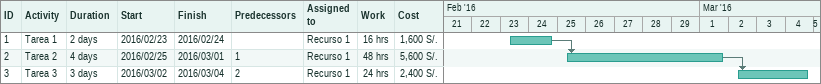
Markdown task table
| ID | Task | Duration | Start | Finish | Predecessors | Resources | Work (h) | Cost (S/.) |
|---|---|---|---|---|---|---|---|---|
| 1 | Tarea 1 | 2d | 2016-02-23 | 2016-02-24 |  | Recurso 1 | 16 | 1600 |
| 2 | Tarea 2 | 4d | 2016-02-25 | 2016-03-01 | 1 | Recurso 1 | 48 | 5600 |
| 3 | Tarea 3 | 3d | 2016-03-02 | 2016-03-04 | 2 | Recurso 1 | 24 | 2400 |
